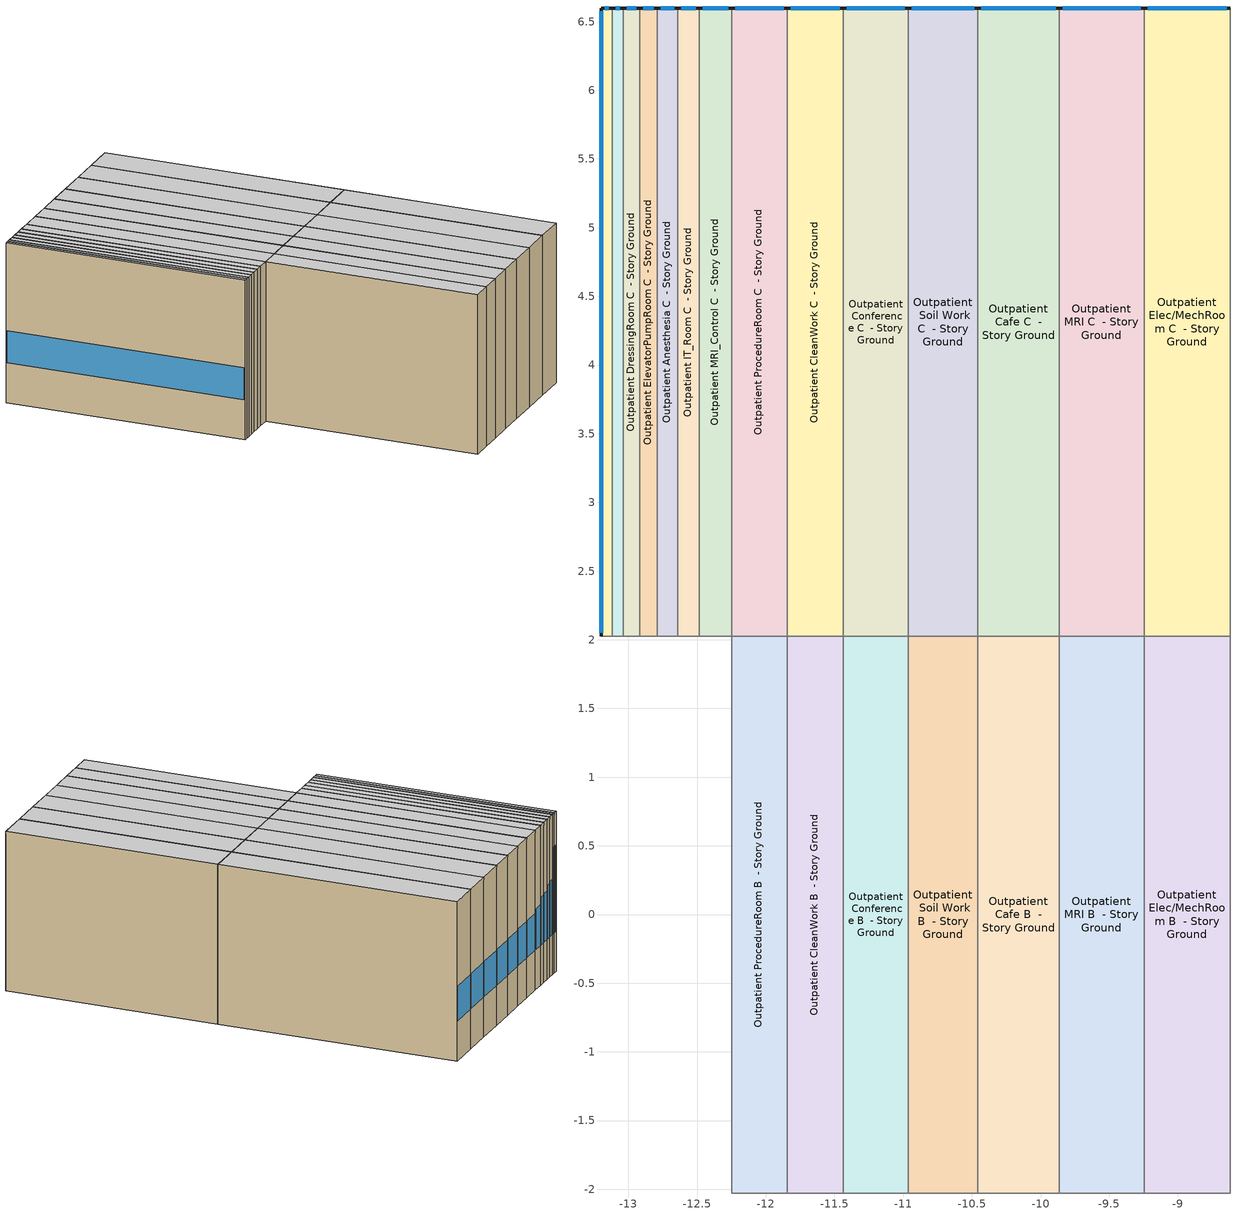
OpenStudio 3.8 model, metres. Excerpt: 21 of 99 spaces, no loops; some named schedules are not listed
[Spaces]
Outpatient BioHazard C  - Story Ground
 floor ground (ext-slab-steel-frame): -13.2,2.03 -13.2,6.6 -13.12,6.6 -13.12,2.03 z0
 wall outside (Typical Insulated Steel Framed Exterior Wall R-5.62): -13.12,6.6 -13.2,6.6 -13.2,2.03 z0:3.05
 wall to Outpatient MedGas C  - Story Ground: -13.12,2.03 -13.12,6.6 z0:3.05
 wall to Outpatient BioHazard B  - Story Ground: -13.2,2.03 -13.12,2.03 z0:3.05
 window (U 1.22 SHGC 0.54 Simple Glazing Window SHGC 0.54): -13.2,6.57 -13.2,2.05 z0.76:1.38; -13.14,6.6 -13.17,6.6 z0.76:2.41
 ceiling to Outpatient Hall C end_a - Story Top: -13.12,2.03 -13.12,6.6 -13.2,6.6 -13.2,2.03 z3.05
Outpatient MedGas C  - Story Ground
 floor ground (ext-slab-steel-frame): -13.12,2.03 -13.12,6.6 -13.04,6.6 -13.04,2.03 z0
 wall outside (Typical Insulated Steel Framed Exterior Wall R-5.62): -13.04,6.6 -13.12,6.6 z0:3.05
 wall to Outpatient DressingRoom C  - Story Ground: -13.04,2.03 -13.04,6.6 z0:3.05
 wall to Outpatient MedGas B  - Story Ground: -13.12,2.03 -13.04,2.03 z0:3.05
 window (U 1.22 SHGC 0.54 Simple Glazing Window SHGC 0.54): -13.06,6.6 -13.09,6.6 z0.76:2.41
 ceiling to Outpatient Hall C end_a - Story Top: -13.04,2.03 -13.04,6.6 -13.12,6.6 -13.12,2.03 z3.05
Outpatient DressingRoom C  - Story Ground
 floor ground (ext-slab-steel-frame): -13.04,2.03 -13.04,6.6 -12.92,6.6 -12.92,2.03 z0
 wall outside (Typical Insulated Steel Framed Exterior Wall R-5.62): -12.92,6.6 -13.04,6.6 z0:3.05
 wall to Outpatient ElevatorPumpRoom C  - Story Ground: -12.92,2.03 -12.92,6.6 z0:3.05
 wall to Outpatient DressingRoom B  - Story Ground: -13.04,2.03 -12.92,2.03 z0:3.05
 window (U 1.22 SHGC 0.54 Simple Glazing Window SHGC 0.54): -12.94,6.6 -13.01,6.6 z0.76:1.81
 ceiling to Outpatient Hall C end_a - Story Top: -12.92,2.03 -12.92,6.6 -13.04,6.6 -13.04,2.03 z3.05
Outpatient ElevatorPumpRoom C  - Story Ground
 floor ground (ext-slab-steel-frame): -12.92,2.03 -12.92,6.6 -12.79,6.6 -12.79,2.03 z0
 wall outside (Typical Insulated Steel Framed Exterior Wall R-5.62): -12.79,6.6 -12.92,6.6 z0:3.05
 wall to Outpatient Anesthesia C  - Story Ground: -12.79,2.03 -12.79,6.6 z0:3.05
 wall to Outpatient ElevatorPumpRoom B  - Story Ground: -12.92,2.03 -12.79,2.03 z0:3.05
 window (U 1.22 SHGC 0.54 Simple Glazing Window SHGC 0.54): -12.81,6.6 -12.89,6.6 z0.76:1.78
 ceiling to Outpatient Hall C end_a - Story Top: -12.79,2.03 -12.79,6.6 -12.92,6.6 -12.92,2.03 z3.05
Outpatient Anesthesia C  - Story Ground
 floor ground (ext-slab-steel-frame): -12.79,2.03 -12.79,6.6 -12.64,6.6 -12.64,2.03 z0
 wall outside (Typical Insulated Steel Framed Exterior Wall R-5.62): -12.64,6.6 -12.79,6.6 z0:3.05
 wall to Outpatient IT_Room C  - Story Ground: -12.64,2.03 -12.64,6.6 z0:3.05
 wall to Outpatient Anesthesia B  - Story Ground: -12.79,2.03 -12.64,2.03 z0:3.05
 window (U 1.22 SHGC 0.54 Simple Glazing Window SHGC 0.54): -12.66,6.6 -12.76,6.6 z0.76:1.68
 ceiling to Outpatient Hall C end_a - Story Top: -12.64,2.03 -12.64,6.6 -12.79,6.6 -12.79,2.03 z3.05
Outpatient IT_Room C  - Story Ground
 floor ground (ext-slab-steel-frame): -12.64,2.03 -12.64,6.6 -12.48,6.6 -12.48,2.03 z0
 wall outside (Typical Insulated Steel Framed Exterior Wall R-5.62): -12.48,6.6 -12.64,6.6 z0:3.05
 wall to Outpatient MRI_Control C  - Story Ground: -12.48,2.03 -12.48,6.6 z0:3.05
 wall to Outpatient IT_Room B  - Story Ground: -12.64,2.03 -12.48,2.03 z0:3.05
 window (U 1.22 SHGC 0.54 Simple Glazing Window SHGC 0.54): -12.51,6.6 -12.61,6.6 z0.76:1.67
 ceiling to Outpatient Hall C end_a - Story Top: -12.48,2.03 -12.48,6.6 -12.64,6.6 -12.64,2.03 z3.05
Outpatient MRI_Control C  - Story Ground
 floor ground (ext-slab-steel-frame): -12.48,2.03 -12.48,6.6 -12.25,6.6 -12.25,2.03 z0
 wall outside (Typical Insulated Steel Framed Exterior Wall R-5.62): -12.25,6.6 -12.48,6.6 z0:3.05
 wall to Outpatient ProcedureRoom C  - Story Ground: -12.25,2.03 -12.25,6.6 z0:3.05
 wall to Outpatient MRI_Control B  - Story Ground: -12.48,2.03 -12.25,2.03 z0:3.05
 window (U 1.22 SHGC 0.54 Simple Glazing Window SHGC 0.54): -12.27,6.6 -12.46,6.6 z0.76:1.54
 ceiling to Outpatient Hall C end_a - Story Top: -12.25,2.03 -12.25,6.6 -12.48,6.6 -12.48,2.03 z3.05
Outpatient ProcedureRoom B  - Story Ground
 floor ground (ext-slab-steel-frame): -12.25,-2.03 -12.25,2.03 -11.84,2.03 -11.84,-2.03 z0
 wall to Outpatient MRI_Control B  - Story Ground: -12.25,2.03 -12.25,-2.03 z0:3.05
 wall to Outpatient ProcedureRoom C  - Story Ground: -11.84,2.03 -12.25,2.03 z0:3.05
 wall to Outpatient CleanWork B  - Story Ground: -11.84,-2.03 -11.84,2.03 z0:3.05
 wall to Outpatient ProcedureRoom A  - Story Ground: -12.25,-2.03 -11.84,-2.03 z0:3.05
 ceiling to Outpatient Hall B end_a - Story Top: -11.84,-2.03 -11.84,2.03 -12.25,2.03 -12.25,-2.03 z3.05
Outpatient ProcedureRoom C  - Story Ground
 floor ground (ext-slab-steel-frame): -12.25,2.03 -12.25,6.6 -11.84,6.6 -11.84,2.03 z0
 wall outside (Typical Insulated Steel Framed Exterior Wall R-5.62): -11.84,6.6 -12.25,6.6 z0:3.05
 wall to Outpatient CleanWork C  - Story Ground: -11.84,2.03 -11.84,6.6 z0:3.05
 window (U 1.22 SHGC 0.54 Simple Glazing Window SHGC 0.54): -11.87,6.6 -12.22,6.6 z0.76:1.46
 ceiling to Outpatient Hall C end_a - Story Top: -11.84,2.03 -11.84,6.6 -12.25,6.6 -12.25,2.03 z3.05
Outpatient CleanWork B  - Story Ground
 floor ground (ext-slab-steel-frame): -11.84,-2.03 -11.84,2.03 -11.44,2.03 -11.44,-2.03 z0
 wall to Outpatient CleanWork C  - Story Ground: -11.44,2.03 -11.84,2.03 z0:3.05
 wall to Outpatient Conference B  - Story Ground: -11.44,-2.03 -11.44,2.03 z0:3.05
 wall to Outpatient CleanWork A  - Story Ground: -11.84,-2.03 -11.44,-2.03 z0:3.05
 ceiling to Outpatient Hall B end_a - Story Top: -11.44,-2.03 -11.44,2.03 -11.84,2.03 -11.84,-2.03 z3.05
Outpatient CleanWork C  - Story Ground
 floor ground (ext-slab-steel-frame): -11.84,2.03 -11.84,6.6 -11.44,6.6 -11.44,2.03 z0
 wall outside (Typical Insulated Steel Framed Exterior Wall R-5.62): -11.44,6.6 -11.84,6.6 z0:3.05
 wall to Outpatient Conference C  - Story Ground: -11.44,2.03 -11.44,6.6 z0:3.05
 window (U 1.22 SHGC 0.54 Simple Glazing Window SHGC 0.54): -11.46,6.6 -11.82,6.6 z0.76:1.46
 ceiling to Outpatient Hall C end_a - Story Top: -11.44,2.03 -11.44,6.6 -11.84,6.6 -11.84,2.03 z3.05
Outpatient Conference B  - Story Ground
 floor ground (ext-slab-steel-frame): -11.44,-2.03 -11.44,2.03 -10.96,2.03 -10.96,-2.03 z0
 wall to Outpatient Conference C  - Story Ground: -10.96,2.03 -11.44,2.03 z0:3.05
 wall to Outpatient Soil Work B  - Story Ground: -10.96,-2.03 -10.96,2.03 z0:3.05
 wall to Outpatient Conference A  - Story Ground: -11.44,-2.03 -10.96,-2.03 z0:3.05
 ceiling to Outpatient Hall B end_a - Story Top: -10.96,-2.03 -10.96,2.03 -11.44,2.03 -11.44,-2.03 z3.05
Outpatient Conference C  - Story Ground
 floor ground (ext-slab-steel-frame): -11.44,2.03 -11.44,6.6 -10.96,6.6 -10.96,2.03 z0
 wall outside (Typical Insulated Steel Framed Exterior Wall R-5.62): -10.96,6.6 -11.44,6.6 z0:3.05
 wall to Outpatient Soil Work C  - Story Ground: -10.96,2.03 -10.96,6.6 z0:3.05
 window (U 1.22 SHGC 0.54 Simple Glazing Window SHGC 0.54): -10.99,6.6 -11.41,6.6 z0.76:1.45
 ceiling to Outpatient Hall C end_a - Story Top: -10.96,2.03 -10.96,6.6 -11.44,6.6 -11.44,2.03 z3.05
Outpatient Soil Work B  - Story Ground
 floor ground (ext-slab-steel-frame): -10.96,-2.03 -10.96,2.03 -10.46,2.03 -10.46,-2.03 z0
 wall to Outpatient Soil Work C  - Story Ground: -10.46,2.03 -10.96,2.03 z0:3.05
 wall to Outpatient Cafe B  - Story Ground: -10.46,-2.03 -10.46,2.03 z0:3.05
 wall to Outpatient Soil Work A  - Story Ground: -10.96,-2.03 -10.46,-2.03 z0:3.05
 ceiling to Outpatient Hall B end_a - Story Top: -10.46,-2.03 -10.46,2.03 -10.96,2.03 -10.96,-2.03 z3.05
Outpatient Soil Work C  - Story Ground
 floor ground (ext-slab-steel-frame): -10.96,2.03 -10.96,6.6 -10.46,6.6 -10.46,2.03 z0
 wall outside (Typical Insulated Steel Framed Exterior Wall R-5.62): -10.46,6.6 -10.96,6.6 z0:3.05
 wall to Outpatient Cafe C  - Story Ground: -10.46,2.03 -10.46,6.6 z0:3.05
 window (U 1.22 SHGC 0.54 Simple Glazing Window SHGC 0.54): -10.48,6.6 -10.94,6.6 z0.76:1.44
 ceiling to Outpatient Hall C end_a - Story Top: -10.46,2.03 -10.46,6.6 -10.96,6.6 -10.96,2.03 z3.05
Outpatient Cafe B  - Story Ground
 floor ground (ext-slab-steel-frame): -10.46,-2.03 -10.46,2.03 -9.86,2.03 -9.86,-2.03 z0
 wall to Outpatient Cafe C  - Story Ground: -9.86,2.03 -10.46,2.03 z0:3.05
 wall to Outpatient MRI B  - Story Ground: -9.86,-2.03 -9.86,2.03 z0:3.05
 wall to Outpatient Cafe A  - Story Ground: -10.46,-2.03 -9.86,-2.03 z0:3.05
 ceiling to Outpatient Hall B end_a - Story Top: -9.86,-2.03 -9.86,2.03 -10.46,2.03 -10.46,-2.03 z3.05
Outpatient Cafe C  - Story Ground
 floor ground (ext-slab-steel-frame): -10.46,2.03 -10.46,6.6 -9.86,6.6 -9.86,2.03 z0
 wall outside (Typical Insulated Steel Framed Exterior Wall R-5.62): -9.86,6.6 -10.46,6.6 z0:3.05
 wall to Outpatient MRI C  - Story Ground: -9.86,2.03 -9.86,6.6 z0:3.05
 window (U 1.22 SHGC 0.54 Simple Glazing Window SHGC 0.54): -9.89,6.6 -10.43,6.6 z0.76:1.43
 ceiling to Outpatient Hall C end_a - Story Top: -9.86,2.03 -9.86,6.6 -10.46,6.6 -10.46,2.03 z3.05
Outpatient MRI B  - Story Ground
 floor ground (ext-slab-steel-frame): -9.86,-2.03 -9.86,2.03 -9.25,2.03 -9.25,-2.03 z0
 wall to Outpatient MRI C  - Story Ground: -9.25,2.03 -9.86,2.03 z0:3.05
 wall to Outpatient Elec/MechRoom B  - Story Ground: -9.25,-2.03 -9.25,2.03 z0:3.05
 wall to Outpatient MRI A  - Story Ground: -9.86,-2.03 -9.25,-2.03 z0:3.05
 ceiling to Outpatient Hall B end_a - Story Top: -9.25,-2.03 -9.25,2.03 -9.86,2.03 -9.86,-2.03 z3.05
Outpatient MRI C  - Story Ground
 floor ground (ext-slab-steel-frame): -9.86,2.03 -9.86,6.6 -9.25,6.6 -9.25,2.03 z0
 wall outside (Typical Insulated Steel Framed Exterior Wall R-5.62): -9.25,6.6 -9.86,6.6 z0:3.05
 wall to Outpatient Elec/MechRoom C  - Story Ground: -9.25,2.03 -9.25,6.6 z0:3.05
 window (U 1.22 SHGC 0.54 Simple Glazing Window SHGC 0.54): -9.27,6.6 -9.84,6.6 z0.76:1.43
 ceiling to Outpatient Hall C end_a - Story Top: -9.25,2.03 -9.25,6.6 -9.86,6.6 -9.86,2.03 z3.05
Outpatient Elec/MechRoom B  - Story Ground
 floor ground (ext-slab-steel-frame): -9.25,-2.03 -9.25,2.03 -8.62,2.03 -8.62,-2.03 z0
 wall to Outpatient Elec/MechRoom C  - Story Ground: -8.62,2.03 -9.25,2.03 z0:3.05
 wall to Outpatient PreOp B  - Story Ground: -8.62,-2.03 -8.62,2.03 z0:3.05
 wall to Outpatient Elec/MechRoom A  - Story Ground: -9.25,-2.03 -8.62,-2.03 z0:3.05
 ceiling to Outpatient Hall B end_a - Story Top: -8.62,-2.03 -8.62,2.03 -9.25,2.03 -9.25,-2.03 z3.05
Outpatient Elec/MechRoom C  - Story Ground
 floor ground (ext-slab-steel-frame): -9.25,2.03 -9.25,6.6 -8.62,6.6 -8.62,2.03 z0
 wall outside (Typical Insulated Steel Framed Exterior Wall R-5.62): -8.62,6.6 -9.25,6.6 z0:3.05
 wall to Outpatient PreOp C  - Story Ground: -8.62,2.03 -8.62,6.6 z0:3.05
 window (U 1.22 SHGC 0.54 Simple Glazing Window SHGC 0.54): -8.64,6.6 -9.22,6.6 z0.76:1.43
 ceiling to Outpatient Hall C end_a - Story Top: -8.62,2.03 -8.62,6.6 -9.25,6.6 -9.25,2.03 z3.05
[Site]
Manassas Rgnl Davis_VA_USA: Latitude {deg}=38.72; Longitude {deg}=-77.5; Time Zone {hr}=-5; Elevation {m}=59; Terrain=City
[Site:WaterMainsTemperature]
Calculation Method=Correlation; Annual Average Outdoor Air Temperature {C}=14.25; Maximum Difference In Monthly Average Outdoor Air Temperatures {deltaC}=23.7
[SizingPeriod:DesignDay] Daily Dry-Bulb Temperature Range {deltaC}=11.6; Barometric Pressure {Pa}=100618; Wind Speed {m/s}=3.6; Wind Direction {deg}=200; Sky Clearness=0; Rain Indicator=No; Snow Indicator=No; Day of Month=21; Month=7; Day Type=SummerDesignDay; Daylight Saving Time Indicator=No; Dry-Bulb Temperature Range Modifier Type=DefaultMultipliers; Solar Model Indicator=ASHRAETau; ASHRAE Clear Sky Optical Depth for Beam Irradiance=0.456; ASHRAE Clear Sky Optical Depth for Diffuse Irradiance=2.131
Name | Maximum Dry-Bulb Temperature {C} | Humidity Condition Type | Wetbulb or DewPoint at Maximum Dry-Bulb {C}
Manassas Rgnl Davis Ann Clg .4% Condns DB=>MWB 1 | 33.9 | Wetbulb | 23.4
Manassas Rgnl Davis Ann Clg .4% Condns WB=>MDB 1 | 31.5 | Wetbulb | 25.1
Manassas Rgnl Davis Ann Clg 1% Condns DB=>MWB 1 | 32.6 | Wetbulb | 23.2
Manassas Rgnl Davis Ann Clg 2% Condns DP=>MDB 1 | 27.1 | Dewpoint | 22.1
[ClimateZones]
Climate Zone Institution Name 1=ASHRAE; Climate Zone Document Name 1=ANSI/ASHRAE Standard 169; Climate Zone Document Year 1=2006; Climate Zone Value 1=ASHRAE 169-2013-4A
[Building]
ComStock DOE Ref 1980-2004|Outpatient: North Axis {deg}=0; Default Construction Set=Res ComStock DOE Ref 1980-2004 - Outpatient - ASHRAE 169-2013-4A; Default Schedule Set=Building Default Schedule Set; Standards Building Type=Outpatient
[Site:GroundTemperature:BuildingSurface]
19.713, 19.665, 19.706, 19.745, 20.486, 22.11, 22.459, 22.554, 22.169, 20.607, 20.047, 19.805
[DefaultConstructionSet]
Res ComStock DOE Ref 1980-2004 - Outpatient - ASHRAE 169-2013-4A: Default Exterior Surface Constructions=Default Surface Constructions 1; Default Interior Surface Constructions=Default Surface Constructions 2; Default Ground Contact Surface Constructions=Default Surface Constructions 3; Default Exterior SubSurface Constructions=Default Sub Surface Constructions 1; Default Interior SubSurface Constructions=Default Sub Surface Constructions 2; Interior Partition Construction=Typical Interior Partition
[DefaultSurfaceConstructions]
Name | Floor Construction | Wall Construction | Roof Ceiling Construction
Default Surface Constructions 1 | Typical Insulated Exterior Mass Floor | Typical Insulated Steel Framed Exterior Wall R-11.24 | Typical IEAD Roof R-17.24
Default Surface Constructions 2 | Typical Interior Floor | Typical Interior Wall | Typical Interior Ceiling
Default Surface Constructions 3 | ext-slab-steel-frame | Typical Insulated Basement Mass Wall R-9.01
[Construction]
Typical Insulated Exterior Mass Floor: Typical Insulation R-9.06, 4 in. Normalweight Concrete Floor, Typical Carpet Pad
Typical Insulated Steel Framed Exterior Wall R-11.24: 25mm Stucco, 5/8 in. Gypsum Board, Typical Insulation R-9.06, 5/8 in. Gypsum Board
Typical IEAD Roof R-17.24: Roof Membrane, Typical Insulation R-16.12, Metal Roof Surface
Typical Interior Floor: 100mm Normalweight concrete floor, CP02 CARPET PAD
Typical Interior Wall: G01 13mm gypsum board, G01 13mm gypsum board
Typical Interior Ceiling: CP02 CARPET PAD, 100mm Normalweight concrete floor
ext-slab-steel-frame: HW CONCRETE 8 in, CP02 CARPET PAD
Typical Insulated Basement Mass Wall R-9.01: Typical Insulation R-7.46, 8 in. Concrete Block Basement Wall
U 0.59 SHGC 0.36 Simple Glazing Window U-0.59 SHGC 0.36: U 0.59 SHGC 0.36 Simple Glazing U-1.18 SHGC 0.36
U 0.59 SHGC 0.36 Simple Glazing Window U-0.59 SHGC 0.36 1: U 0.59 SHGC 0.36 Simple Glazing U-1.18 SHGC 0.36 1
Typical Insulated Metal Door: F08 Metal surface, Typical Insulation R-3.44
U 0.88 SHGC 0.16 Sgl Ref-A-L Clr 6mm: REF A CLEAR LO 6MM
Typical Overhead Door: Typical Insulation R-3.44
Typical Interior Window: Clear 3mm
Typical Interior Door; Typical Interior Partition: G05 25mm wood
InteriorFurnishings: Std Wood 6inch
Typical Insulated Steel Framed Exterior Wall R-5.62: 25mm Stucco, 5/8 in. Gypsum Board, Typical Insulation R-3.44, 5/8 in. Gypsum Board
U 1.22 SHGC 0.54 Simple Glazing Window SHGC 0.54: U 1.22 SHGC 0.54 Simple Glazing SHGC 0.54
[Material:NoMass] Roughness=Smooth; Thermal Absorptance=0.9; Solar Absorptance=0.7
Name | Thermal Resistance {m2-K/W} | Visible Absorptance
Typical Insulation R-9.06 | 1.59504 | 0.7
Typical Carpet Pad; CP02 CARPET PAD | 0.21648 | 0.8
Typical Insulation R-16.12 | 2.83962 | 0.7
Typical Insulation R-7.46 | 1.31358 | 0.7
Typical Insulation R-3.44 | 0.605662 | 0.7
[Material]
Name | Roughness | Thickness {m} | Conductivity {W/m-K} | Density {kg/m3} | Specific Heat {J/kg-K} | Thermal Absorptance | Solar Absorptance | Visible Absorptance
4 in. Normalweight Concrete Floor | MediumRough | 0.1016 | 2.31 | 2322 | 832 | 0.9 | 0.7 | 0.7
25mm Stucco | Smooth | 0.0254 | 0.72 | 1856 | 840 | 0.9 | 0.7 | 0.7
5/8 in. Gypsum Board | MediumSmooth | 0.0159 | 0.16 | 800 | 1090 | 0.9 | 0.7 | 0.7
Roof Membrane | VeryRough | 0.0095 | 0.16 | 1121.29 | 1460 | 0.9 | 0.7 | 0.7
Metal Roof Surface; F08 Metal surface | Smooth | 0.0008 | 45.28 | 7824 | 500 | 0.9 | 0.7 | 0.7
100mm Normalweight concrete floor | MediumRough | 0.1016 | 2.31045 | 2322 | 832.557 |  | 0 | 0
G01 13mm gypsum board | Smooth | 0.0127 | 0.160031 | 800.001 | 1090.73 | 0.9 | 0.7 | 0.5
HW CONCRETE 8 in | Rough | 0.2032 | 1.31125 | 2240 | 837.36 | 0.9 | 0.7 | 0.7
8 in. Concrete Block Basement Wall | MediumRough | 0.2032 | 1.326 | 1842 | 912 | 0.9 | 0.7 | 0.7
G05 25mm wood | MediumSmooth | 0.0254 | 0.15 | 608 | 1630 | 0.9 | 0.5 | 0.5
Std Wood 6inch | MediumSmooth | 0.15 | 0.12 | 540 | 1210 | 0.9 | 0.7 | 0.7
[DefaultSubSurfaceConstructions]
Name | Fixed Window Construction | Operable Window Construction | Door Construction | Glass Door Construction | Overhead Door Construction | Tubular Daylight Dome Construction | Tubular Daylight Diffuser Construction
Default Sub Surface Constructions 1 | U 0.59 SHGC 0.36 Simple Glazing Window U-0.59 SHGC 0.36 | U 0.59 SHGC 0.36 Simple Glazing Window U-0.59 SHGC 0.36 1 | Typical Insulated Metal Door | U 0.88 SHGC 0.16 Sgl Ref-A-L Clr 6mm | Typical Overhead Door | Typical Interior Window | Typical Interior Window
Default Sub Surface Constructions 2 | Typical Interior Window | Typical Interior Window | Typical Interior Door
[WindowMaterial:SimpleGlazingSystem]
Name | U-Factor {W/m2-K} | Solar Heat Gain Coefficient | Visible Transmittance
U 0.59 SHGC 0.36 Simple Glazing U-1.18 SHGC 0.36; U 0.59 SHGC 0.36 Simple Glazing U-1.18 SHGC 0.36 1 | 6.72051 | 0.36 | 0.27
U 1.22 SHGC 0.54 Simple Glazing SHGC 0.54 | 6.92748 | 0.54 | 0.38
[WindowMaterial:Glazing] Optical Data Type=SpectralAverage; Infrared Transmittance at Normal Incidence=0; Front Side Infrared Hemispherical Emissivity=0.84; Conductivity {W/m-K}=0.9; Dirt Correction Factor for Solar and Visible Transmittance=1; Solar Diffusing=No
Name | Thickness {m} | Solar Transmittance at Normal Incidence | Front Side Solar Reflectance at Normal Incidence | Back Side Solar Reflectance at Normal Incidence | Visible Transmittance at Normal Incidence | Front Side Visible Reflectance at Normal Incidence | Back Side Visible Reflectance at Normal Incidence | Back Side Infrared Hemispherical Emissivity
REF A CLEAR LO 6MM | 0.006 | 0.066 | 0.341 | 0.493 | 0.08 | 0.41 | 0.37 | 0.4
Clear 3mm | 0.003 | 0.837 | 0.075 | 0.075 | 0.898 | 0.081 | 0.081 | 0.84
[SpaceType] Standards Building Type=Outpatient
Name | Default Schedule Set | Design Specification Outdoor Air Object | Standards Space Type
Outpatient Anesthesia - ComStock DOE Ref 1980-2004 | Outpatient Anesthesia Schedule Set | Outpatient Anesthesia Ventilation | Anesthesia
Outpatient BioHazard - ComStock DOE Ref 1980-2004 | Outpatient BioHazard Schedule Set | Outpatient BioHazard Ventilation | BioHazard
Outpatient Cafe - ComStock DOE Ref 1980-2004 | Outpatient Cafe Schedule Set | Outpatient Cafe Ventilation | Cafe
Outpatient CleanWork - ComStock DOE Ref 1980-2004 | Outpatient CleanWork Schedule Set | Outpatient CleanWork Ventilation | CleanWork
Outpatient Conference - ComStock DOE Ref 1980-2004 | Outpatient Conference Schedule Set | Outpatient Conference Ventilation | Conference
Outpatient DressingRoom - ComStock DOE Ref 1980-2004 | Outpatient DressingRoom Schedule Set | Outpatient DressingRoom Ventilation | DressingRoom
Outpatient Elec/MechRoom - ComStock DOE Ref 1980-2004 | Outpatient Elec/MechRoom Schedule Set | Outpatient Elec/MechRoom Ventilation | Elec/MechRoom
Outpatient ElevatorPumpRoom - ComStock DOE Ref 1980-2004 | Outpatient ElevatorPumpRoom Schedule Set | Outpatient ElevatorPumpRoom Ventilation | ElevatorPumpRoom
Outpatient IT_Room - ComStock DOE Ref 1980-2004 | Outpatient IT_Room Schedule Set | Outpatient IT_Room Ventilation | IT_Room
Outpatient MedGas - ComStock DOE Ref 1980-2004 | Outpatient MedGas Schedule Set | Outpatient MedGas Ventilation | MedGas
Outpatient MRI - ComStock DOE Ref 1980-2004 | Outpatient MRI Schedule Set | Outpatient MRI Ventilation | MRI
Outpatient MRI_Control - ComStock DOE Ref 1980-2004 | Outpatient MRI_Control Schedule Set | Outpatient MRI_Control Ventilation | MRI_Control
Outpatient ProcedureRoom - ComStock DOE Ref 1980-2004 | Outpatient ProcedureRoom Schedule Set | Outpatient ProcedureRoom Ventilation | ProcedureRoom
Outpatient Soil Work - ComStock DOE Ref 1980-2004 | Outpatient Soil Work Schedule Set | Outpatient Soil Work Ventilation | Soil Work
[BuildingStory]
Story Ground: Nominal Z Coordinate {m}=0; Nominal Floor to Floor Height {m}=3.048
[Space] Building Story=Story Ground
Name | Space Type | Thermal Zone
Outpatient BioHazard C  - Story Ground | Outpatient BioHazard - ComStock DOE Ref 1980-2004 | Zone Outpatient BioHazard C  - Story Ground
Outpatient MedGas C  - Story Ground | Outpatient MedGas - ComStock DOE Ref 1980-2004 | Zone Outpatient MedGas C  - Story Ground
Outpatient DressingRoom C  - Story Ground | Outpatient DressingRoom - ComStock DOE Ref 1980-2004 | Zone Outpatient DressingRoom C  - Story Ground
Outpatient ElevatorPumpRoom C  - Story Ground | Outpatient ElevatorPumpRoom - ComStock DOE Ref 1980-2004 | Zone Outpatient ElevatorPumpRoom C  - Story Ground
Outpatient Anesthesia C  - Story Ground | Outpatient Anesthesia - ComStock DOE Ref 1980-2004 | Zone Outpatient Anesthesia C  - Story Ground
Outpatient IT_Room C  - Story Ground | Outpatient IT_Room - ComStock DOE Ref 1980-2004 | Zone Outpatient IT_Room C  - Story Ground
Outpatient MRI_Control C  - Story Ground | Outpatient MRI_Control - ComStock DOE Ref 1980-2004 | Zone Outpatient MRI_Control C  - Story Ground
Outpatient ProcedureRoom B  - Story Ground | Outpatient ProcedureRoom - ComStock DOE Ref 1980-2004 | Zone Outpatient ProcedureRoom B  - Story Ground
Outpatient ProcedureRoom C  - Story Ground | Outpatient ProcedureRoom - ComStock DOE Ref 1980-2004 | Zone Outpatient ProcedureRoom C  - Story Ground
Outpatient CleanWork B  - Story Ground | Outpatient CleanWork - ComStock DOE Ref 1980-2004 | Zone Outpatient CleanWork B  - Story Ground
Outpatient CleanWork C  - Story Ground | Outpatient CleanWork - ComStock DOE Ref 1980-2004 | Zone Outpatient CleanWork C  - Story Ground
Outpatient Conference B  - Story Ground | Outpatient Conference - ComStock DOE Ref 1980-2004 | Zone Outpatient Conference B  - Story Ground
Outpatient Conference C  - Story Ground | Outpatient Conference - ComStock DOE Ref 1980-2004 | Zone Outpatient Conference C  - Story Ground
Outpatient Soil Work B  - Story Ground | Outpatient Soil Work - ComStock DOE Ref 1980-2004 | Zone Outpatient Soil Work B  - Story Ground
Outpatient Soil Work C  - Story Ground | Outpatient Soil Work - ComStock DOE Ref 1980-2004 | Zone Outpatient Soil Work C  - Story Ground
Outpatient Cafe B  - Story Ground | Outpatient Cafe - ComStock DOE Ref 1980-2004 | Zone Outpatient Cafe B  - Story Ground
Outpatient Cafe C  - Story Ground | Outpatient Cafe - ComStock DOE Ref 1980-2004 | Zone Outpatient Cafe C  - Story Ground
Outpatient MRI B  - Story Ground | Outpatient MRI - ComStock DOE Ref 1980-2004 | Zone Outpatient MRI B  - Story Ground
Outpatient MRI C  - Story Ground | Outpatient MRI - ComStock DOE Ref 1980-2004 | Zone Outpatient MRI C  - Story Ground
Outpatient Elec/MechRoom B  - Story Ground | Outpatient Elec/MechRoom - ComStock DOE Ref 1980-2004 | Zone Outpatient Elec/MechRoom B  - Story Ground
Outpatient Elec/MechRoom C  - Story Ground | Outpatient Elec/MechRoom - ComStock DOE Ref 1980-2004 | Zone Outpatient Elec/MechRoom C  - Story Ground
[ThermalZone] Multiplier=1; Use Ideal Air Loads=No
Name | Thermostat
Zone Outpatient BioHazard C  - Story Ground | Outpatient BioHazard - ComStock DOE Ref 1980-2004 Thermostat 2
Zone Outpatient MedGas C  - Story Ground | Outpatient MedGas - ComStock DOE Ref 1980-2004 Thermostat
Zone Outpatient DressingRoom C  - Story Ground | Outpatient DressingRoom - ComStock DOE Ref 1980-2004 Thermostat
Zone Outpatient ElevatorPumpRoom C  - Story Ground | Outpatient ElevatorPumpRoom - ComStock DOE Ref 1980-2004 Thermostat 1
Zone Outpatient Anesthesia C  - Story Ground | Outpatient Anesthesia - ComStock DOE Ref 1980-2004 Thermostat 1
Zone Outpatient IT_Room C  - Story Ground | Outpatient IT_Room - ComStock DOE Ref 1980-2004 Thermostat
Zone Outpatient MRI_Control C  - Story Ground | Outpatient MRI_Control - ComStock DOE Ref 1980-2004 Thermostat 2
Zone Outpatient ProcedureRoom B  - Story Ground | Outpatient ProcedureRoom - ComStock DOE Ref 1980-2004 Thermostat 2
Zone Outpatient ProcedureRoom C  - Story Ground | Outpatient ProcedureRoom - ComStock DOE Ref 1980-2004 Thermostat
Zone Outpatient CleanWork B  - Story Ground | Outpatient CleanWork - ComStock DOE Ref 1980-2004 Thermostat 1
Zone Outpatient CleanWork C  - Story Ground | Outpatient CleanWork - ComStock DOE Ref 1980-2004 Thermostat 2
Zone Outpatient Conference B  - Story Ground | Outpatient Conference - ComStock DOE Ref 1980-2004 Thermostat 2
Zone Outpatient Conference C  - Story Ground | Outpatient Conference - ComStock DOE Ref 1980-2004 Thermostat
Zone Outpatient Soil Work B  - Story Ground | Outpatient Soil Work - ComStock DOE Ref 1980-2004 Thermostat 1
Zone Outpatient Soil Work C  - Story Ground | Outpatient Soil Work - ComStock DOE Ref 1980-2004 Thermostat
Zone Outpatient Cafe B  - Story Ground | Outpatient Cafe - ComStock DOE Ref 1980-2004 Thermostat 2
Zone Outpatient Cafe C  - Story Ground | Outpatient Cafe - ComStock DOE Ref 1980-2004 Thermostat 1
Zone Outpatient MRI B  - Story Ground | Outpatient MRI - ComStock DOE Ref 1980-2004 Thermostat 2
Zone Outpatient MRI C  - Story Ground | Outpatient MRI - ComStock DOE Ref 1980-2004 Thermostat 1
Zone Outpatient Elec/MechRoom B  - Story Ground | Outpatient Elec/MechRoom - ComStock DOE Ref 1980-2004 Thermostat 1
Zone Outpatient Elec/MechRoom C  - Story Ground | Outpatient Elec/MechRoom - ComStock DOE Ref 1980-2004 Thermostat
[People:Definition] Number of People Calculation Method=People/Area; Fraction Radiant=0.3
Name | People per Space Floor Area {person/m2}
Outpatient Conference People Definition | 0.499984
Outpatient Soil Work People Definition; Outpatient MRI People Definition; Outpatient ProcedureRoom People Definition; Outpatient MRI_Control People Definition; Outpatient CleanWork People Definition | 0.199993
Outpatient Cafe People Definition | 0.999967
Outpatient IT_Room People Definition | 0.0500522
[People] Work Efficiency Schedule=Work Efficiency Schedule; Clothing Insulation Schedule=Clothing Schedule; Air Velocity Schedule=Air Velocity Schedule; Multiplier=1
Name | People Definition | Space or SpaceType
Outpatient Conference People | Outpatient Conference People Definition | Outpatient Conference - ComStock DOE Ref 1980-2004
Outpatient Soil Work People | Outpatient Soil Work People Definition | Outpatient Soil Work - ComStock DOE Ref 1980-2004
Outpatient MRI People | Outpatient MRI People Definition | Outpatient MRI - ComStock DOE Ref 1980-2004
Outpatient ProcedureRoom People | Outpatient ProcedureRoom People Definition | Outpatient ProcedureRoom - ComStock DOE Ref 1980-2004
Outpatient Cafe People | Outpatient Cafe People Definition | Outpatient Cafe - ComStock DOE Ref 1980-2004
Outpatient IT_Room People | Outpatient IT_Room People Definition | Outpatient IT_Room - ComStock DOE Ref 1980-2004
Outpatient MRI_Control People | Outpatient MRI_Control People Definition | Outpatient MRI_Control - ComStock DOE Ref 1980-2004
Outpatient CleanWork People | Outpatient CleanWork People Definition | Outpatient CleanWork - ComStock DOE Ref 1980-2004
[Lights:Definition] Design Level Calculation Method=Watts/Area; Fraction Radiant=0.7; Fraction Visible=0.2; Return Air Fraction=0
Name | Watts per Space Floor Area {W/m2}
Outpatient Elec/MechRoom Lights Definition; Outpatient Soil Work Lights Definition; Outpatient Anesthesia Lights Definition; Outpatient CleanWork Lights Definition; Outpatient ElevatorPumpRoom - ComStock DOE Ref 1980-2004 Lights Definition | 16.1459
Outpatient Conference Lights Definition | 13.9931
Outpatient MedGas Lights Definition; Outpatient BioHazard Lights Definition; Outpatient Cafe Lights Definition | 9.68752
Outpatient MRI Lights Definition; Outpatient MRI_Control Lights Definition | 4.30556
Outpatient ProcedureRoom Lights Definition | 29.0626
Outpatient IT_Room Lights Definition | 11.8403
[Lights] Fraction Replaceable=1
Name | Lights Definition | Space or SpaceType
Outpatient Elec/MechRoom Lights | Outpatient Elec/MechRoom Lights Definition | Outpatient Elec/MechRoom - ComStock DOE Ref 1980-2004
Outpatient Conference Lights | Outpatient Conference Lights Definition | Outpatient Conference - ComStock DOE Ref 1980-2004
Outpatient MedGas Lights | Outpatient MedGas Lights Definition | Outpatient MedGas - ComStock DOE Ref 1980-2004
Outpatient Soil Work Lights | Outpatient Soil Work Lights Definition | Outpatient Soil Work - ComStock DOE Ref 1980-2004
Outpatient MRI Lights | Outpatient MRI Lights Definition | Outpatient MRI - ComStock DOE Ref 1980-2004
Outpatient Anesthesia Lights | Outpatient Anesthesia Lights Definition | Outpatient Anesthesia - ComStock DOE Ref 1980-2004
Outpatient ProcedureRoom Lights | Outpatient ProcedureRoom Lights Definition | Outpatient ProcedureRoom - ComStock DOE Ref 1980-2004
Outpatient BioHazard Lights | Outpatient BioHazard Lights Definition | Outpatient BioHazard - ComStock DOE Ref 1980-2004
Outpatient Cafe Lights | Outpatient Cafe Lights Definition | Outpatient Cafe - ComStock DOE Ref 1980-2004
Outpatient IT_Room Lights | Outpatient IT_Room Lights Definition | Outpatient IT_Room - ComStock DOE Ref 1980-2004
Outpatient MRI_Control Lights | Outpatient MRI_Control Lights Definition | Outpatient MRI_Control - ComStock DOE Ref 1980-2004
Outpatient CleanWork Lights | Outpatient CleanWork Lights Definition | Outpatient CleanWork - ComStock DOE Ref 1980-2004
Outpatient ElevatorPumpRoom - ComStock DOE Ref 1980-2004 Lights | Outpatient ElevatorPumpRoom - ComStock DOE Ref 1980-2004 Lights Definition | Outpatient ElevatorPumpRoom - ComStock DOE Ref 1980-2004
[ElectricEquipment:Definition] Design Level Calculation Method=Watts/Area; Fraction Latent=0; Fraction Radiant=0.5; Fraction Lost=0
Name | Watts per Space Floor Area {W/m2}
Outpatient Elec/MechRoom Elec Equip Definition | 53.8196
Outpatient Conference Elec Equip Definition; Outpatient Cafe Elec Equip Definition | 10.7639
Outpatient MedGas Elec Equip Definition; Outpatient BioHazard Elec Equip Definition | 1.07639
Outpatient Soil Work Elec Equip Definition; Outpatient Anesthesia Elec Equip Definition; Outpatient CleanWork Elec Equip Definition | 21.5278
Outpatient MRI Elec Equip Definition | 573.716
Outpatient ProcedureRoom Elec Equip Definition | 32.2917
Outpatient IT_Room Elec Equip Definition; Outpatient MRI_Control Elec Equip Definition | 11.8403
[ElectricEquipment]
Name | Electric Equipment Definition | Space or SpaceType
Outpatient Elec/MechRoom Elec Equip | Outpatient Elec/MechRoom Elec Equip Definition | Outpatient Elec/MechRoom - ComStock DOE Ref 1980-2004
Outpatient Conference Elec Equip | Outpatient Conference Elec Equip Definition | Outpatient Conference - ComStock DOE Ref 1980-2004
Outpatient MedGas Elec Equip | Outpatient MedGas Elec Equip Definition | Outpatient MedGas - ComStock DOE Ref 1980-2004
Outpatient Soil Work Elec Equip | Outpatient Soil Work Elec Equip Definition | Outpatient Soil Work - ComStock DOE Ref 1980-2004
Outpatient MRI Elec Equip | Outpatient MRI Elec Equip Definition | Outpatient MRI - ComStock DOE Ref 1980-2004
Outpatient Anesthesia Elec Equip | Outpatient Anesthesia Elec Equip Definition | Outpatient Anesthesia - ComStock DOE Ref 1980-2004
Outpatient ProcedureRoom Elec Equip | Outpatient ProcedureRoom Elec Equip Definition | Outpatient ProcedureRoom - ComStock DOE Ref 1980-2004
Outpatient BioHazard Elec Equip | Outpatient BioHazard Elec Equip Definition | Outpatient BioHazard - ComStock DOE Ref 1980-2004
Outpatient Cafe Elec Equip | Outpatient Cafe Elec Equip Definition | Outpatient Cafe - ComStock DOE Ref 1980-2004
Outpatient IT_Room Elec Equip | Outpatient IT_Room Elec Equip Definition | Outpatient IT_Room - ComStock DOE Ref 1980-2004
Outpatient MRI_Control Elec Equip | Outpatient MRI_Control Elec Equip Definition | Outpatient MRI_Control - ComStock DOE Ref 1980-2004
Outpatient CleanWork Elec Equip | Outpatient CleanWork Elec Equip Definition | Outpatient CleanWork - ComStock DOE Ref 1980-2004
[DesignSpecification:OutdoorAir] Outdoor Air Flow per Person {m3/s-person}=0; Outdoor Air Flow Air Changes per Hour {1/hr}=0
Name | Outdoor Air Flow per Floor Area {m3/s-m2} | Outdoor Air Flow Rate {m3/s} | Outdoor Air Method
Outpatient Elec/MechRoom Ventilation; Outpatient ElevatorPumpRoom Ventilation | 0 | 0
Outpatient Conference Ventilation | 0.00471932 | 0 | Sum
Outpatient MedGas Ventilation; Outpatient BioHazard Ventilation | 0.000762 | 0 | Sum
Outpatient Soil Work Ventilation | 0.00282448 | 0 | Sum
Outpatient DressingRoom Ventilation | 0
Outpatient MRI Ventilation; Outpatient MRI_Control Ventilation; Outpatient CleanWork Ventilation | 0.001524 | 0 | Sum
Outpatient Anesthesia Ventilation | 0.002286 | 0 | Sum
Outpatient ProcedureRoom Ventilation | 0.0023876 | 0 | Sum
Outpatient Cafe Ventilation | 0.00943864 | 0 | Sum
Outpatient IT_Room Ventilation | 0.00047244 | 0 | Sum
[DefaultScheduleSet]
Name | Number of People Schedule | People Activity Level Schedule | Lighting Schedule | Electric Equipment Schedule | Infiltration Schedule | Hours of Operation Schedule
Outpatient Elec/MechRoom Schedule Set; Outpatient Conference Schedule Set; Outpatient MedGas Schedule Set; Outpatient Soil Work Schedule Set; Outpatient ElevatorPumpRoom Schedule Set; Outpatient Anesthesia Schedule Set; Outpatient ProcedureRoom Schedule Set; Outpatient BioHazard Schedule Set; Outpatient Cafe Schedule Set; Outpatient IT_Room Schedule Set; Outpatient MRI_Control Schedule Set; Outpatient CleanWork Schedule Set | Outpatient Bldg Occ | Outpatient Activity | Outpatient Bldg Light | Outpatient Bldg Equip | Outpatient Infil
Outpatient DressingRoom Schedule Set
Outpatient MRI Schedule Set | Outpatient Bldg Occ | Outpatient Activity | Outpatient Bldg Light | Outpatient Radiology Equip | Outpatient Infil
Building Default Schedule Set |  |  |  |  |  | Building Hours of Operation NonResidential
[SpaceInfiltration:DesignFlowRate] Schedule=Always On Discrete; Design Flow Rate Calculation Method=Flow/ExteriorArea; Flow per Exterior Surface Area {m3/s-m2}=0.00102523; Constant Term Coefficient=0; Temperature Term Coefficient=0; Velocity Term Coefficient=0.224; Velocity Squared Term Coefficient=0
Name | Space or SpaceType
Outpatient Anesthesia C  - Story Ground Infiltration | Outpatient Anesthesia C  - Story Ground
Outpatient BioHazard C  - Story Ground Infiltration | Outpatient BioHazard C  - Story Ground
Outpatient Cafe C  - Story Ground Infiltration | Outpatient Cafe C  - Story Ground
Outpatient CleanWork C  - Story Ground Infiltration | Outpatient CleanWork C  - Story Ground
Outpatient Conference C  - Story Ground Infiltration | Outpatient Conference C  - Story Ground
Outpatient DressingRoom C  - Story Ground Infiltration | Outpatient DressingRoom C  - Story Ground
Outpatient Elec/MechRoom C  - Story Ground Infiltration | Outpatient Elec/MechRoom C  - Story Ground
Outpatient IT_Room C  - Story Ground Infiltration | Outpatient IT_Room C  - Story Ground
Outpatient MedGas C  - Story Ground Infiltration | Outpatient MedGas C  - Story Ground
Outpatient MRI C  - Story Ground Infiltration | Outpatient MRI C  - Story Ground
Outpatient MRI_Control C  - Story Ground Infiltration | Outpatient MRI_Control C  - Story Ground
Outpatient ProcedureRoom C  - Story Ground Infiltration | Outpatient ProcedureRoom C  - Story Ground
Outpatient Soil Work C  - Story Ground Infiltration | Outpatient Soil Work C  - Story Ground
[Exterior:Lights:Definition]
Name | Design Level {W}
Parking Areas and Drives Def (W/ft^2) | 0.18
Building Facades Def (W/ft^2) | 0.25
Main Entries Def (W/ft) | 30
Other Doors Def (W/ft) | 25
[Exterior:Lights] Schedule=Always On Discrete; Control Option=AstronomicalClock
Name | Exterior Lights Definition | Multiplier
Parking Areas and Drives | Parking Areas and Drives Def (W/ft^2) | 15185.4
Building Facades | Building Facades Def (W/ft^2) | 2598.08
Main Entries | Main Entries Def (W/ft) | 8
Other Doors | Other Doors Def (W/ft) | 7.78391
[ThermostatSetpoint:DualSetpoint]
Name | Heating Setpoint Temperature Schedule | Cooling Setpoint Temperature Schedule
Outpatient Elec/MechRoom - ComStock DOE Ref 1980-2004 Thermostat; Outpatient Elec/MechRoom - ComStock DOE Ref 1980-2004 Thermostat 1; Outpatient Conference - ComStock DOE Ref 1980-2004 Thermostat; Outpatient Conference - ComStock DOE Ref 1980-2004 Thermostat 2; Outpatient MedGas - ComStock DOE Ref 1980-2004 Thermostat; Outpatient Soil Work - ComStock DOE Ref 1980-2004 Thermostat; Outpatient Soil Work - ComStock DOE Ref 1980-2004 Thermostat 1; Outpatient ElevatorPumpRoom - ComStock DOE Ref 1980-2004 Thermostat 1; Outpatient MRI - ComStock DOE Ref 1980-2004 Thermostat 1; Outpatient MRI - ComStock DOE Ref 1980-2004 Thermostat 2; Outpatient Anesthesia - ComStock DOE Ref 1980-2004 Thermostat 1; Outpatient ProcedureRoom - ComStock DOE Ref 1980-2004 Thermostat; Outpatient ProcedureRoom - ComStock DOE Ref 1980-2004 Thermostat 2; Outpatient BioHazard - ComStock DOE Ref 1980-2004 Thermostat 2; Outpatient Cafe - ComStock DOE Ref 1980-2004 Thermostat 1; Outpatient Cafe - ComStock DOE Ref 1980-2004 Thermostat 2; Outpatient IT_Room - ComStock DOE Ref 1980-2004 Thermostat; Outpatient MRI_Control - ComStock DOE Ref 1980-2004 Thermostat 2; Outpatient CleanWork - ComStock DOE Ref 1980-2004 Thermostat 1; Outpatient CleanWork - ComStock DOE Ref 1980-2004 Thermostat 2 | Outpatient HtgSetp | Outpatient ClgSetp
Outpatient DressingRoom - ComStock DOE Ref 1980-2004 Thermostat
[InternalMass:Definition]
Internal Mass Definition 1: Construction=InteriorFurnishings; Design Level Calculation Method=SurfaceArea/Area; Surface Area per Space Floor Area=2
[InternalMass] Internal Mass Definition=Internal Mass Definition 1; Multiplier=1
Name | Space or SpaceType
Outpatient Elec/MechRoom C  - Story Ground Mass | Outpatient Elec/MechRoom C  - Story Ground
Outpatient ProcedureRoom C  - Story Ground Mass | Outpatient ProcedureRoom C  - Story Ground
Outpatient Soil Work C  - Story Ground Mass | Outpatient Soil Work C  - Story Ground
Outpatient Soil Work B  - Story Ground Mass | Outpatient Soil Work B  - Story Ground
Outpatient Conference C  - Story Ground Mass | Outpatient Conference C  - Story Ground
Outpatient IT_Room C  - Story Ground Mass | Outpatient IT_Room C  - Story Ground
Outpatient Cafe C  - Story Ground Mass | Outpatient Cafe C  - Story Ground
Outpatient CleanWork B  - Story Ground Mass | Outpatient CleanWork B  - Story Ground
Outpatient MRI C  - Story Ground Mass | Outpatient MRI C  - Story Ground
Outpatient ElevatorPumpRoom C  - Story Ground Mass | Outpatient ElevatorPumpRoom C  - Story Ground
Outpatient MedGas C  - Story Ground Mass | Outpatient MedGas C  - Story Ground
Outpatient ProcedureRoom B  - Story Ground Mass | Outpatient ProcedureRoom B  - Story Ground
Outpatient CleanWork C  - Story Ground Mass | Outpatient CleanWork C  - Story Ground
Outpatient Anesthesia C  - Story Ground Mass | Outpatient Anesthesia C  - Story Ground
Outpatient MRI_Control C  - Story Ground Mass | Outpatient MRI_Control C  - Story Ground
Outpatient Cafe B  - Story Ground Mass | Outpatient Cafe B  - Story Ground
Outpatient BioHazard C  - Story Ground Mass | Outpatient BioHazard C  - Story Ground
Outpatient MRI B  - Story Ground Mass | Outpatient MRI B  - Story Ground
Outpatient Conference B  - Story Ground Mass | Outpatient Conference B  - Story Ground
Outpatient Elec/MechRoom B  - Story Ground Mass | Outpatient Elec/MechRoom B  - Story Ground
[Schedule:Day]
Clothing Schedule Default Winter Clothes; Outpatient Infil Winter Design Day; Outpatient Infil Summer Design Day: No, 24, 0, 1
Air Velocity Schedule Default: No, 24, 0, 0.2
Work Efficiency Schedule Default: No, 24, 0, 0
Outpatient Activity Default: Average, 24, 0, 120
Outpatient Activity Winter Design Day; Outpatient Activity Summer Design Day: No, 24, 0, 120
Outpatient Bldg Light Default: Average, 4, 30, 0.1, 4, 45, 0.125, 5, 0, 0.15, 5, 15, 0.175, 5, 30, 0.2, 5, 45, 0.225, 6, 0, 0.25, 6, 15, 0.275, 6, 30, 0.3, 7, 0, 0.3, 7, 15, 0.375, 7, 30, 0.45, 7, 45, 0.525, 8, 0, 0.6, 8, 15, 0.675, 8, 30, 0.75, 8, 45, 0.825, 9, 0, 0.9, 16, 15, 0.9, 16, 30, 0.8625, 16, 45, 0.825, 17, 0, 0.7875, 17, 15, 0.75, 17, 30, 0.7125, 17, 45, 0.675, 18, 0, 0.6375, 18, 15, 0.6, 18, 30, 0.5625, 18, 45, 0.525, 19, 0, 0.4875, 19, 15, 0.45, 19, 30, 0.4125, 19, 45, 0.375, 20, 0, 0.3375, 20, 15, 0.3, 20, 30, 0.275, 20, 45, 0.25, 21, 0, 0.225, 21, 15, 0.2, 21, 30, 0.175, 21, 45, 0.15, 22, 0, 0.125, 22, 15, 0.1, 24, 0, 0.1
Outpatient Bldg Light Summer Design Day: No, 4, 0, 0.1, 6, 0, 0.3, 7, 0, 0.6, 18, 0, 0.9, 20, 0, 0.6, 22, 0, 0.3, 24, 0, 0.1
Outpatient Bldg Light Winter Design Day: No, 8, 0, 0.05, 17, 0, 0.1, 24, 0, 0.05
Outpatient Radiology Equip Default: Average, 6, 0, 0.01, 18, 0, 0.96, 24, 0, 0.01
Outpatient Radiology Equip Summer Design Day: No, 6, 0, 0.01, 18, 0, 0.96, 24, 0, 0.01
Outpatient Radiology Equip Winter Design Day: No, 24, 0, 0.01
Outpatient Infil Default: No, 24, 0, 0.5
Outpatient Bldg Equip Default: Average, 4, 30, 0.3, 4, 45, 0.325, 5, 0, 0.35, 5, 15, 0.375, 5, 30, 0.4, 5, 45, 0.425, 6, 0, 0.45, 6, 15, 0.475, 6, 30, 0.5, 6, 45, 0.5625, 7, 0, 0.625, 7, 15, 0.6875, 7, 30, 0.75, 7, 45, 0.8125, 8, 0, 0.875, 8, 15, 0.9375, 8, 30, 1, 16, 15, 1, 16, 30, 0.9375, 16, 45, 0.875, 17, 0, 0.8125, 17, 15, 0.75, 17, 30, 0.6875, 17, 45, 0.625, 18, 0, 0.5625, 18, 15, 0.5, 18, 30, 0.475, 18, 45, 0.45, 19, 0, 0.425, 19, 15, 0.4, 19, 30, 0.375, 19, 45, 0.35, 20, 0, 0.325, 20, 15, 0.3, 24, 0, 0.3
Outpatient Bldg Equip Summer Design Day: No, 4, 0, 0.3, 6, 0, 0.5, 18, 0, 1, 20, 0, 0.5, 24, 0, 0.3
Outpatient Bldg Equip Winter Design Day: No, 8, 0, 0.3, 17, 0, 0.5, 24, 0, 0.3
[Schedule:Rule]
Schedule Rule 1: Schedule Ruleset=Clothing Schedule; Rule Order=0; Day Schedule=Clothing Schedule Summer Clothes; Date Specification Type=DateRange; Start Month=5; Start Day=1; End Month=9; End Day=30
Schedule Rule 2: Schedule Ruleset=Outpatient Bldg Occ; Rule Order=1; Day Schedule=Outpatient Bldg Occ Sat Day; Date Specification Type=DateRange; Start Month=1; Start Day=1; End Month=12; End Day=31; Apply Saturday=Yes
Schedule Rule 3: Schedule Ruleset=Outpatient Bldg Occ; Rule Order=0; Day Schedule=Outpatient Bldg Occ WntrDsn|Sun Day; Date Specification Type=DateRange; Start Month=1; Start Day=1; End Month=12; End Day=31; Apply Sunday=Yes
Schedule Rule 4: Schedule Ruleset=Outpatient Bldg Light; Rule Order=1; Day Schedule=Outpatient Bldg Light Sat Day; Date Specification Type=DateRange; Start Month=1; Start Day=1; End Month=12; End Day=31; Apply Saturday=Yes
Schedule Rule 5: Schedule Ruleset=Outpatient Bldg Light; Rule Order=0; Day Schedule=Outpatient Bldg Light WntrDsn|Sun Day; Date Specification Type=DateRange; Start Month=1; Start Day=1; End Month=12; End Day=31; Apply Sunday=Yes
Schedule Rule 6: Schedule Ruleset=Outpatient Radiology Equip; Rule Order=0; Day Schedule=Outpatient Radiology Equip WntrDsn|Sun Day; Date Specification Type=DateRange; Start Month=1; Start Day=1; End Month=12; End Day=31; Apply Sunday=Yes
Schedule Rule 7: Schedule Ruleset=Outpatient Bldg Equip; Rule Order=1; Day Schedule=Outpatient Bldg Equip Sat Day; Date Specification Type=DateRange; Start Month=1; Start Day=1; End Month=12; End Day=31; Apply Saturday=Yes
Schedule Rule 8: Schedule Ruleset=Outpatient Bldg Equip; Rule Order=0; Day Schedule=Outpatient Bldg Equip WntrDsn|Sun Day; Date Specification Type=DateRange; Start Month=1; Start Day=1; End Month=12; End Day=31; Apply Sunday=Yes
autogen Outpatient Activity 0: Schedule Ruleset=Outpatient Activity; Rule Order=0; Day Schedule=autogen Outpatient Activity 0_day_sch; Date Specification Type=SpecificDates; Apply Saturday=Yes; Apply Sunday=Yes; Apply Monday=Yes; Apply Tuesday=Yes; Apply Wednesday=Yes; Apply Thursday=Yes; Apply Friday=Yes; Specific Month 1=1; Specific Day 1=2; Specific Month 2=1; Specific Day 2=9; Specific Month 3=1; Specific Day 3=16; Specific Month 4=1; Specific Day 4=23; Specific Month 5=1; Specific Day 5=30; Specific Month 6=2; Specific Day 6=6; Specific Month 7=2; Specific Day 7=13; Specific Month 8=2; Specific Day 8=20; Specific Month 9=2; Specific Day 9=27; Specific Month 10=3; Specific Day 10=5; Specific Month 11=3; Specific Day 11=12; Specific Month 12=3; Specific Day 12=19; Specific Month 13=3; Specific Day 13=26; Specific Month 14=4; Specific Day 14=2; Specific Month 15=4; Specific Day 15=9; Specific Month 16=4; Specific Day 16=16; Specific Month 17=4; Specific Day 17=23; Specific Month 18=4; Specific Day 18=30; Specific Month 19=5; Specific Day 19=7; Specific Month 20=5; Specific Day 20=14; Specific Month 21=5; Specific Day 21=21; Specific Month 22=5; Specific Day 22=28; Specific Month 23=6; Specific Day 23=4; Specific Month 24=6; Specific Day 24=11; Specific Month 25=6; Specific Day 25=18; Specific Month 26=6; Specific Day 26=25; Specific Month 27=7; Specific Day 27=2; Specific Month 28=7; Specific Day 28=9; Specific Month 29=7; Specific Day 29=16; Specific Month 30=7; Specific Day 30=23; Specific Month 31=7; Specific Day 31=30; Specific Month 32=8; Specific Day 32=6; Specific Month 33=8; Specific Day 33=13; Specific Month 34=8; Specific Day 34=20; Specific Month 35=8; Specific Day 35=27; Specific Month 36=9; Specific Day 36=3; Specific Month 37=9; Specific Day 37=10; Specific Month 38=9; Specific Day 38=17; Specific Month 39=9; Specific Day 39=24; Specific Month 40=10; Specific Day 40=1; Specific Month 41=10; Specific Day 41=8; Specific Month 42=10; Specific Day 42=15; Specific Month 43=10; Specific Day 43=22; Specific Month 44=10; Specific Day 44=29; Specific Month 45=11; Specific Day 45=5; Specific Month 46=11; Specific Day 46=12; Specific Month 47=11; Specific Day 47=19; Specific Month 48=11; Specific Day 48=26; Specific Month 49=12; Specific Day 49=3; Specific Month 50=12; Specific Day 50=10; Specific Month 51=12; Specific Day 51=17; Specific Month 52=12; Specific Day 52=24
autogen Outpatient Activity 1: Schedule Ruleset=Outpatient Activity; Rule Order=1; Day Schedule=autogen Outpatient Activity 1_day_sch; Date Specification Type=SpecificDates; Apply Saturday=Yes; Apply Sunday=Yes; Apply Monday=Yes; Apply Tuesday=Yes; Apply Wednesday=Yes; Apply Thursday=Yes; Apply Friday=Yes; Specific Month 1=1; Specific Day 1=3; Specific Month 2=1; Specific Day 2=10; Specific Month 3=1; Specific Day 3=17; Specific Month 4=1; Specific Day 4=24; Specific Month 5=1; Specific Day 5=31; Specific Month 6=2; Specific Day 6=7; Specific Month 7=2; Specific Day 7=14; Specific Month 8=2; Specific Day 8=21; Specific Month 9=2; Specific Day 9=28; Specific Month 10=3; Specific Day 10=6; Specific Month 11=3; Specific Day 11=13; Specific Month 12=3; Specific Day 12=20; Specific Month 13=3; Specific Day 13=27; Specific Month 14=4; Specific Day 14=3; Specific Month 15=4; Specific Day 15=10; Specific Month 16=4; Specific Day 16=17; Specific Month 17=4; Specific Day 17=24; Specific Month 18=5; Specific Day 18=1; Specific Month 19=5; Specific Day 19=8; Specific Month 20=5; Specific Day 20=15; Specific Month 21=5; Specific Day 21=22; Specific Month 22=5; Specific Day 22=29; Specific Month 23=6; Specific Day 23=5; Specific Month 24=6; Specific Day 24=12; Specific Month 25=6; Specific Day 25=19; Specific Month 26=6; Specific Day 26=26; Specific Month 27=7; Specific Day 27=3; Specific Month 28=7; Specific Day 28=10; Specific Month 29=7; Specific Day 29=17; Specific Month 30=7; Specific Day 30=24; Specific Month 31=7; Specific Day 31=31; Specific Month 32=8; Specific Day 32=7; Specific Month 33=8; Specific Day 33=14; Specific Month 34=8; Specific Day 34=21; Specific Month 35=8; Specific Day 35=28; Specific Month 36=9; Specific Day 36=4; Specific Month 37=9; Specific Day 37=11; Specific Month 38=9; Specific Day 38=18; Specific Month 39=9; Specific Day 39=25; Specific Month 40=10; Specific Day 40=2; Specific Month 41=10; Specific Day 41=9; Specific Month 42=10; Specific Day 42=16; Specific Month 43=10; Specific Day 43=23; Specific Month 44=10; Specific Day 44=30; Specific Month 45=11; Specific Day 45=6; Specific Month 46=11; Specific Day 46=13; Specific Month 47=11; Specific Day 47=20; Specific Month 48=11; Specific Day 48=27; Specific Month 49=12; Specific Day 49=4; Specific Month 50=12; Specific Day 50=11; Specific Month 51=12; Specific Day 51=18; Specific Month 52=12; Specific Day 52=25
autogen Schedule Rule 7 2: Schedule Ruleset=Outpatient Bldg Equip; Rule Order=2; Day Schedule=autogen Schedule Rule 7 2_day_sch; Date Specification Type=SpecificDates; Apply Saturday=Yes; Apply Sunday=Yes; Apply Monday=Yes; Apply Tuesday=Yes; Apply Wednesday=Yes; Apply Thursday=Yes; Apply Friday=Yes; Specific Month 1=12; Specific Day 1=31
autogen Schedule Rule 4 2: Schedule Ruleset=Outpatient Bldg Light; Rule Order=2; Day Schedule=autogen Schedule Rule 4 2_day_sch; Date Specification Type=SpecificDates; Apply Saturday=Yes; Apply Sunday=Yes; Apply Monday=Yes; Apply Tuesday=Yes; Apply Wednesday=Yes; Apply Thursday=Yes; Apply Friday=Yes; Specific Month 1=12; Specific Day 1=31
autogen Schedule Rule 2 2: Schedule Ruleset=Outpatient Bldg Occ; Rule Order=2; Day Schedule=autogen Schedule Rule 2 2_day_sch; Date Specification Type=SpecificDates; Apply Saturday=Yes; Apply Sunday=Yes; Apply Monday=Yes; Apply Tuesday=Yes; Apply Wednesday=Yes; Apply Thursday=Yes; Apply Friday=Yes; Specific Month 1=12; Specific Day 1=31
